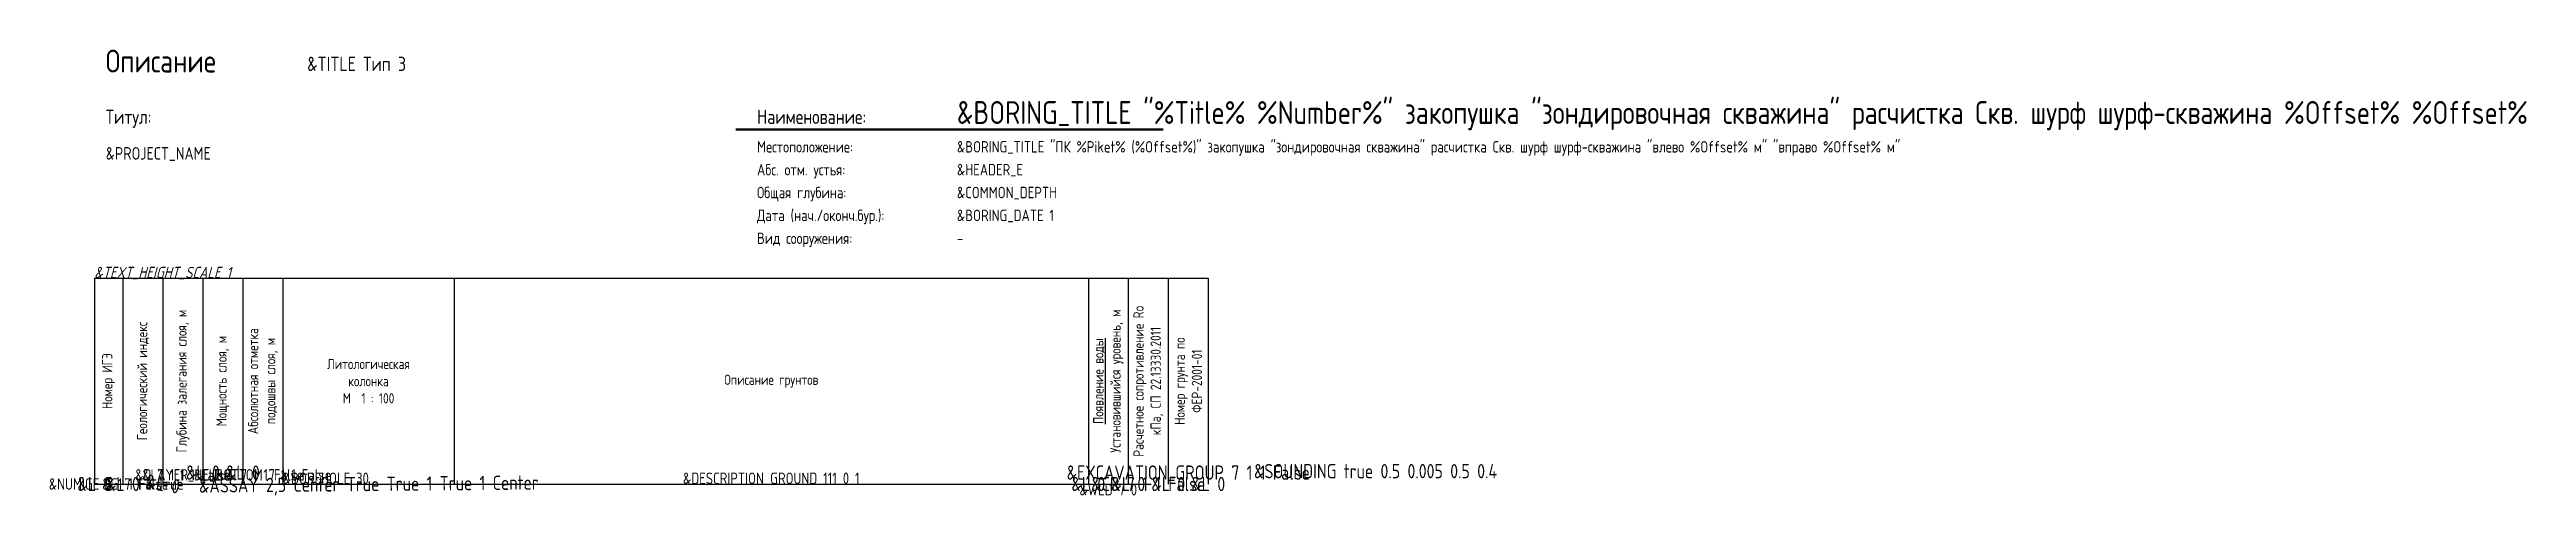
# Model space of a CAD drawing. Extents: x -8 to 426, y -38 to 40.
import ezdxf
from ezdxf.enums import TextEntityAlignment as Align

# ---------------------------------------------------------------- set-up
doc = ezdxf.new("R2010")
doc.units = 0
doc.layers.add('Коммуникации', color=7, linetype='Continuous')
doc.styles.add('SPDS.shx', font='SPDS.shx', dxfattribs={"height": 2})
doc.styles.get("Standard").update_dxf_attribs({"font": 'SPDS.shx', "height": 2.5})

msp = doc.modelspace()

# ---------------------------------------------------------------- linework, layer by layer
at = {"lineweight": 50}
msp.add_line((112.32, 26), (187.12, 26), dxfattribs=at)
for p, q in [((0, 0), (0, -36)), ((0, 0), (195, 0)), ((5, 0), (5, -36)), ((12, 0), (12, -36)), ((19, 0), (19, -36)), ((26, 0), (26, -36)), ((33, 0), (33, -36)), ((63, 0), (63, -36)), ((174, 0), (174, -36)), ((181, 0), (181, -36)), ((188, 0), (188, -36)), ((195, 0), (195, -36)), ((0, -36), (185, -36))]:
    msp.add_line(p, q)

# ---------------------------------------------------------------- texts
at = {"style": 'SPDS.shx'}
for s, height, p in [('Описание', 4, (2, 36)), ('&BORING_TITLE "%Title% %Number%" закопушка "зондировочная скважина" расчистка Скв. шурф шурф-скважина %Offset% %Offset%', 4, (151, 27)), ('Титул:', 2.5, (2, 27)), ('Наименование:', 2.5, (116, 27)), ('&PROJECT_NAME', 2.2, (2, 20.75)), ('Местоположение:', 2, (116, 22)), ('&BORING_TITLE "ПК %Piket% (%Offset%)" закопушка "зондировочная скважина" расчистка Скв. шурф шурф-скважина "влево %Offset% м" "вправо %Offset% м"', 2, (151, 22)), ('Абс. отм. устья:', 2, (116, 18)), ('&HEADER_E', 2, (151, 18)), ('Общая глубина:', 2, (116, 14)), ('&COMMON_DEPTH', 2, (151, 14)), ('Дата (нач./оконч.бур.):', 2, (116, 10)), ('&BORING_DATE 1', 2, (151, 10)), ('Вид сооружения:', 2, (116, 6)), ('-', 2, (151, 6)), ('&BOREHOLE 30', 2, (33, -36))]:
    msp.add_text(s, height=height, dxfattribs=at).set_placement(p)
at = {"oblique": 15}
msp.add_text('&TEXT_HEIGHT_SCALE 1', height=2, dxfattribs=at).set_placement((0, 0))
for s, height, p in [('&D 7 1 1 1 False', 2, (15.5, -36)), ('&LAYER_HEIGHT 7 1 1 False', 2, (22.5, -36)), ('&L 0', 2.5, (19, -36)), ('&E_BOTTOM 7 1 1 False', 2, (29.5, -36)), ('&L 0', 2.5, (26, -36)), ('&EXCAVATION_GROUP 7 1 1 False', 2.5, (191.5, -36))]:
    msp.add_text(s, height=height).set_placement(p, align=Align.BOTTOM_CENTER)
for s, rotation, p in [('&L 0', 350.3277, (12, -36)), ('&ASSAY 2,5 Center True True 1 True 1 Center', 0.5403, (48.05, -36))]:
    msp.add_text(s, height=2.5, rotation=rotation).set_placement(p, align=Align.MIDDLE_CENTER)
at = {"style": 'SPDS.shx'}
msp.add_text('&DESCRIPTION_GROUND 111 0 1', height=2, dxfattribs=at).set_placement((118.5, -36), align=Align.CENTER)
msp.add_text('&SOUNDING true 0.5 0.005 0.5 0.4', height=2.5).set_placement((203, -35))
for s, height, p in [('&NUMIGE 5 1 1 False', 2, (2.5, -36)), ('&L 0', 2.5, (0, -36)), ('&G 7 1 1 True', 2, (8.5, -36)), ('&L 0', 2.5, (5, -36)), ('&L 0', 2.5, (174, -36)), ('&CR 7 1 1 False', 2.5, (184.5, -36)), ('&L 0', 2.5, (181, -36)), ('&L 0', 2.5, (188, -36)), ('&L 0', 2.5, (195, -36))]:
    msp.add_text(s, height=height).set_placement(p, align=Align.MIDDLE_CENTER)
msp.add_text('&WLD 7 0', height=2, dxfattribs=at).set_placement((177.5, -36), align=Align.TOP_CENTER)
at = {"char_height": 1.8, "attachment_point": 5, "rotation": 90, "style": 'SPDS.shx'}
for s, insert in [('Геологический индекс', (8.5, -18)), ('Глубина залегания слоя, м', (15.5, -18)), ('\\LПоявление воды\\P\\lУстановившийся уровень, м', (177.5, -18)), ('Расчетное сопротивление Ro\\PкПа, СП 22.13330.2011', (184.5, -18)), ('Мощность слоя, м', (22.5, -18)), ('Абсолютная отметка\\Pподошвы слоя, м', (29.5, -18)), ('Номер грунта по\\PФЕР-2001-01', (191.5, -18)), ('Номер ИГЭ', (2.5, -18))]:
    msp.add_mtext(s, dxfattribs=dict(at, insert=insert))
at = {"char_height": 1.8, "attachment_point": 5, "style": 'SPDS.shx'}
for s, insert in [('Литологическая\\Pколонка\\PМ  1 : 100', (48, -18)), ('Описание грунтов', (118.5, -18))]:
    msp.add_mtext(s, dxfattribs=dict(at, insert=insert))
at = {"layer": 'Коммуникации'}
msp.add_text('&TITLE Тип 3', height=2.5, dxfattribs=at).set_placement((37.26, 36.26))

doc.saveas('drawing.dxf')
